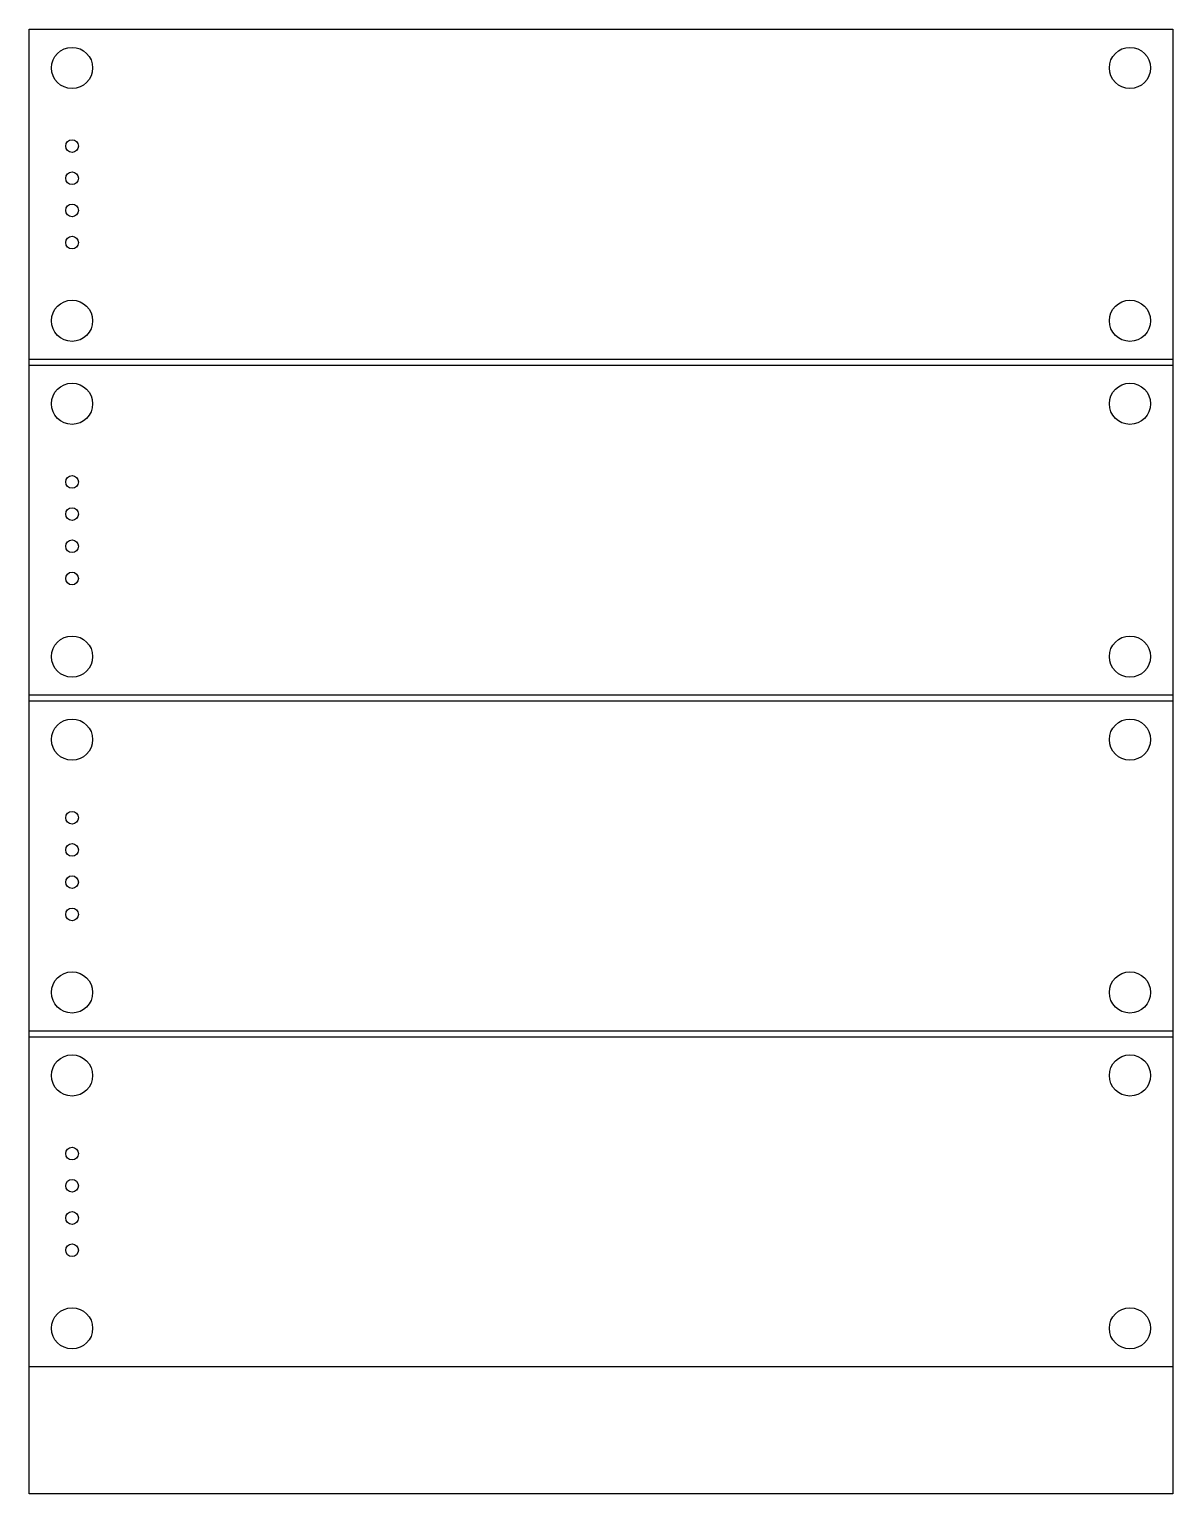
# Model space of a CAD drawing. Header units: millimetres. Extents: x -45 to 45, y -23 to 93.
import ezdxf

# ---------------------------------------------------------------- set-up
doc = ezdxf.new("R2010")
doc.units = ezdxf.units.MM
doc.layers.get('0').update_dxf_attribs({"linetype": 'CONTINUOUS'})

msp = doc.modelspace()

# ---------------------------------------------------------------- linework, layer by layer
for points in [[(45.125, 66.475), (-45.125, 66.475), (-45.125, 92.525), (45.125, 92.525)], [(-45.125, 92.525), (45.125, 92.525), (45.125, -23.025), (-45.125, -23.025)], [(45.125, 39.975), (-45.125, 39.975), (-45.125, 66.025), (45.125, 66.025)], [(45.125, 13.475), (-45.125, 13.475), (-45.125, 39.525), (45.125, 39.525)], [(45.125, -13.025), (-45.125, -13.025), (-45.125, 13.025), (45.125, 13.025)]]:
    msp.add_lwpolyline(points, close=True)
for centre, radius in [((-41.75, 89.475), 1.625), ((-41.75, 89.475), 1.625), ((41.75, 89.475), 1.625), ((41.75, 89.475), 1.625), ((-41.75, 83.31), 0.5), ((-41.75, 83.31), 0.5), ((-41.75, 80.77), 0.5), ((-41.75, 80.77), 0.5), ((-41.75, 78.23), 0.5), ((-41.75, 78.23), 0.5), ((-41.75, 75.69), 0.5), ((-41.75, 75.69), 0.5), ((-41.75, 69.525), 1.625), ((-41.75, 69.525), 1.625), ((41.75, 69.525), 1.625), ((41.75, 69.525), 1.625), ((-41.75, 62.975), 1.625), ((-41.75, 62.975), 1.625), ((41.75, 62.975), 1.625), ((41.75, 62.975), 1.625), ((-41.75, 56.81), 0.5), ((-41.75, 56.81), 0.5), ((-41.75, 54.27), 0.5), ((-41.75, 54.27), 0.5), ((-41.75, 51.73), 0.5), ((-41.75, 51.73), 0.5), ((-41.75, 49.19), 0.5), ((-41.75, 49.19), 0.5), ((-41.75, 43.025), 1.625), ((-41.75, 43.025), 1.625), ((41.75, 43.025), 1.625), ((41.75, 43.025), 1.625), ((-41.75, 36.475), 1.625), ((-41.75, 36.475), 1.625), ((41.75, 36.475), 1.625), ((41.75, 36.475), 1.625), ((-41.75, 30.31), 0.5), ((-41.75, 30.31), 0.5), ((-41.75, 27.77), 0.5), ((-41.75, 27.77), 0.5), ((-41.75, 25.23), 0.5), ((-41.75, 25.23), 0.5), ((-41.75, 22.69), 0.5), ((-41.75, 22.69), 0.5), ((-41.75, 16.525), 1.625), ((-41.75, 16.525), 1.625), ((41.75, 16.525), 1.625), ((41.75, 16.525), 1.625), ((-41.75, 9.975), 1.625), ((-41.75, 9.975), 1.625), ((41.75, 9.975), 1.625), ((41.75, 9.975), 1.625), ((-41.75, 3.81), 0.5), ((-41.75, 3.81), 0.5), ((-41.75, 1.27), 0.5), ((-41.75, 1.27), 0.5), ((-41.75, -1.27), 0.5), ((-41.75, -1.27), 0.5), ((-41.75, -3.81), 0.5), ((-41.75, -3.81), 0.5), ((-41.75, -9.975), 1.625), ((-41.75, -9.975), 1.625), ((41.75, -9.975), 1.625), ((41.75, -9.975), 1.625)]:
    msp.add_circle(centre, radius)

doc.saveas('drawing.dxf')
